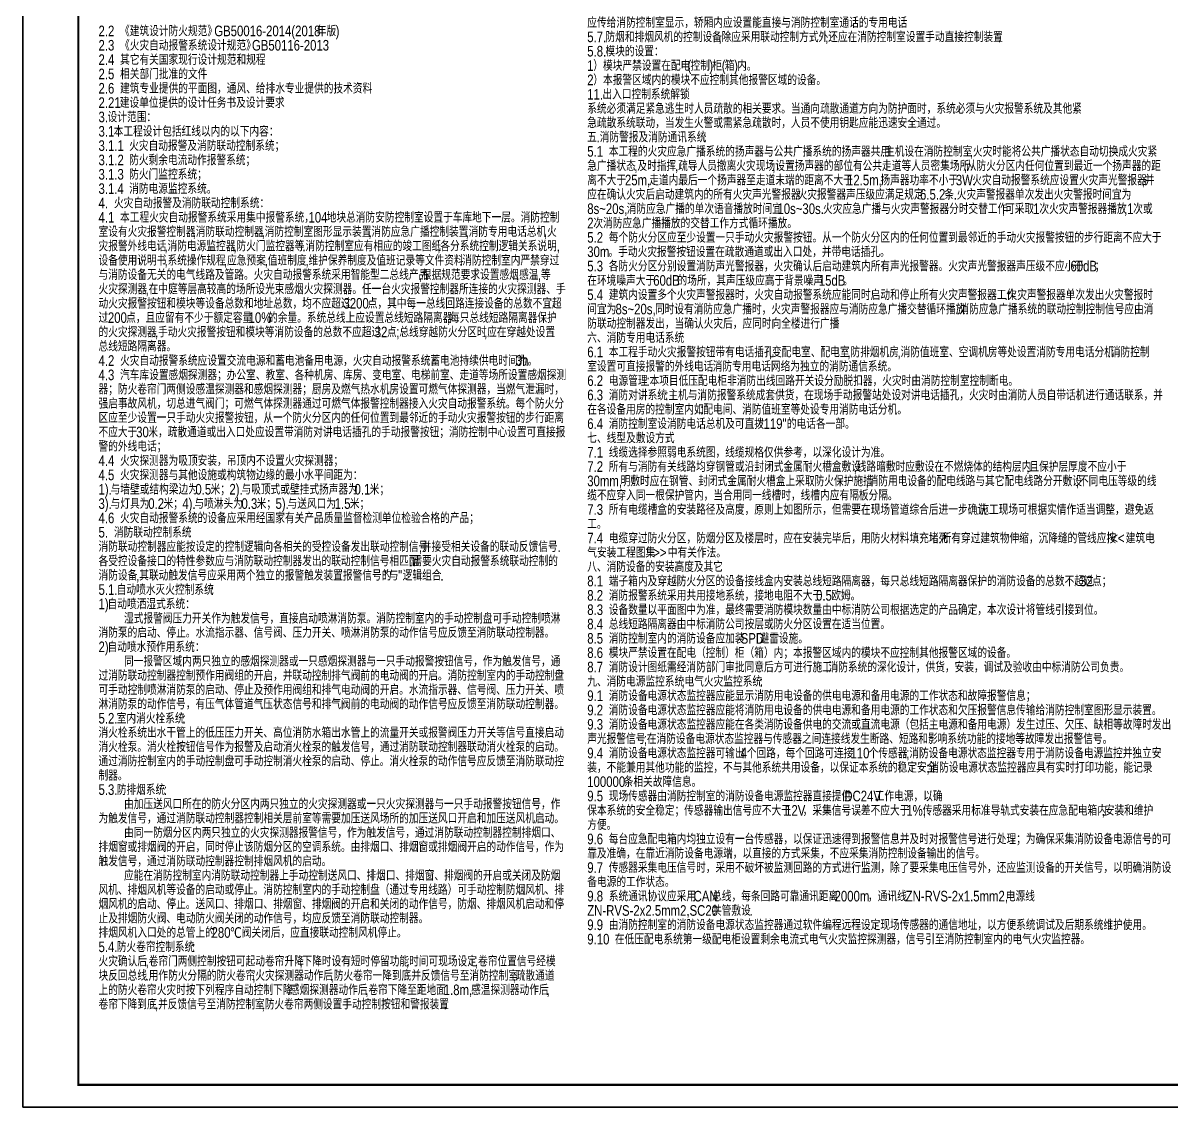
# Model space of a CAD drawing. Extents: x 169898 to 274998, y 61454 to 361069.
# Drawn here: x 190898 to 242772, y 274324 to 323330 of the extents above; entities that cross this region are included whole.
import ezdxf

# ---------------------------------------------------------------- set-up
doc = ezdxf.new("R2010")
doc.units = 0
doc.header["$LTSCALE"] = 1000
doc.header["$MEASUREMENT"] = 0
for name, color, linetype in [('EQUIP-消防', 3, 'CONTINUOUS'), ('TEL_TEXT', 3, 'CONTINUOUS'), ('TEL_TITLE', 7, 'CONTINUOUS')]:
    doc.layers.add(name, color=color, linetype=linetype)
doc.styles.add('_JD', font='ROS', dxfattribs={"width": 0.8, "bigfont": 'JD'})

# ---------------------------------------------------------------- blocks, each defined once
blk = doc.blocks.new('ASDFG AERG ERTY G')
at = {"layer": 'EQUIP-消防'}
blk.add_lwpolyline([(-18550, 46500), (65550, 46500), (65550, -12900), (-18550, -12900)], close=True, dxfattribs=at)

msp = doc.modelspace()

# ---------------------------------------------------------------- linework, layer by layer
at = {"layer": 'TEL_TITLE', "color": 6}
msp.add_lwpolyline([(190898, 274324), (274998, 274324), (274998, 333724), (190898, 333724)], close=True, dxfattribs=at)
at = {"layer": 'TEL_TITLE', "color": 6, "const_width": 100}
msp.add_lwpolyline([(193398, 275324), (273998, 275324), (273998, 332724), (193398, 332724)], close=True, dxfattribs=at)

# ---------------------------------------------------------------- block references
at = {"layer": 'EQUIP-消防'}
msp.add_blockref('ASDFG AERG ERTY G', (209448, 287224), dxfattribs=at)

# ---------------------------------------------------------------- texts
at = {"layer": 'TEL_TEXT', "style": '_JD', "width": 0.8}
for s, height, p in [('2.2', 480, (194312, 322729)), ('《建筑设计防火规范》', 476.3, (195285, 322729)), ('GB50016-2014(2018', 480, (199542, 322729)), ('年版', 476.3, (204175, 322729)), (')', 480, (205026, 322729)), ('应传给消防控制室显示，轿厢内应设置能直接与消防控制室通话的专用电话', 476.28, (216395, 323109)), ('.', 480, (230442, 323109)), ('5.7.', 480, (216395, 322461)), ('防烟和排烟风机的控制设备', 476.28, (217218, 322461)), ('除应采用联动控制方式外', 476.28, (222463, 322461)), ('还应在消防控制室设置手动直接控制装置', 476.28, (227282, 322461)), ('2.3', 480, (194312, 322081)), ('《火灾自动报警系统设计规范》', 476.28, (195285, 322081)), ('GB50116-2013', 480, (201245, 322081)), ('5.8.', 480, (216395, 321813)), ('模块的设置：', 476.3, (217218, 321813)), (',', 480, (222326, 322461)), (',', 480, (227145, 322461)), ('.', 480, (234945, 322461)), ('2.4', 480, (194312, 321433)), ('其它有关国家现行设计规范和规程', 476.28, (195285, 321433)), ('1', 480, (216395, 321165)), ('）模块严禁设置在配电', 476.3, (216669, 321165)), ('(', 480, (220926, 321165)), ('控制', 476.3, (221060, 321165)), (')', 480, (221912, 321165)), ('柜', 476, (222046, 321165)), ('(', 480, (222472, 321165)), ('箱', 476, (222606, 321165)), (')', 480, (223032, 321165)), ('内。', 476.3, (223166, 321165)), ('2.5', 480, (194312, 320785)), ('相关部门批准的文件', 476.3, (195285, 320785)), ('2.6', 480, (194312, 320137)), ('建筑专业提供的平面图，通风、给排水专业提供的技术资料', 476.28, (195285, 320137)), ('2', 480, (216395, 320517)), ('）本报警区域内的模块不应控制其他报警区域的设备。', 476.28, (216669, 320517)), ('11.', 480, (216395, 319869)), ('出入口控制系统解锁', 476.3, (217081, 319869)), ('2.21', 480, (194312, 319489)), ('建设单位提供的设计任务书及设计要求', 476.28, (195272, 319489)), ('系统必须满足紧急逃生时人员疏散的相关要求。当通向疏散通道方向为防护面时，系统必须与火灾报警系统及其他紧', 476.28, (216395, 319224)), ('3.', 480, (194312, 318841)), ('设计范围：', 476.3, (194723, 318841)), ('急疏散系统联动，当发生火警或需紧急疏散时，人员不使用钥匙应能迅速安全通过。', 476.28, (216395, 318580)), ('3.1', 480, (194312, 318193)), ('本工程设计包括红线以内的以下内容：', 476.28, (194997, 318193)), ('3.1.1', 480, (194312, 317545)), ('火灾自动报警及消防联动控制系统；', 476.28, (195697, 317545)), ('五', 476, (216395, 317932)), ('.', 480, (216820, 317932)), ('消防警报及消防通讯系统', 476.28, (216958, 317932)), (':', 480, (221640, 317932)), ('5.1', 480, (216395, 317284)), ('本工程的火灾应急广播系统的扬声器与公共广播系统的扬声器共用', 476.28, (217369, 317284)), ('主机设在消防控制室', 476.3, (229850, 317284)), ('火灾时能将公共广播状态自动切换成火灾紧', 476.28, (233818, 317284)), ('3.1.2', 480, (194312, 316897)), ('防火剩余电流动作报警系统；', 476.28, (195697, 316897)), ('急广播状态', 476.3, (216395, 316636)), ('及时指挥', 476.3, (218660, 316636)), ('疏导人员撤离火灾现场', 476.3, (220500, 316636)), ('设置扬声器的部位有公共走道等人员密集场所', 476.28, (224894, 316636)), ('.', 480, (229713, 317284)), ('从防火分区内任何位置到最近一个扬声器的距', 476.28, (233545, 316636)), (',', 480, (233681, 317284)), ('3.1.3', 480, (194312, 316249)), ('防火门监控系统；', 476.3, (195697, 316249)), ('离不大于', 476.3, (216395, 315988)), ('25m,', 480, (218098, 315988)), (',', 480, (218523, 316636)), ('走道内最后一个扬声器至走道末端的距离不大于', 476.28, (219195, 315988)), (',', 480, (220363, 316636)), (',', 480, (224757, 316636)), ('12.5m,', 480, (228134, 315988)), ('扬声器功率不小于', 476.3, (229642, 315988)), ('3W.', 480, (233048, 315988)), (',', 480, (233408, 316636)), ('火灾自动报警系统应设置火灾声光警报器', 476.28, (233788, 315988)), ('并', 476, (241588, 315988)), ('3.1.4', 480, (194312, 315601)), ('消防电源监控系统。', 476.3, (195697, 315601)), (',', 480, (241450, 315988)), ('4.', 480, (194312, 314953)), ('火灾自动报警及消防联动控制系统：', 476.28, (195011, 314953)), ('应在确认火灾后启动建筑内的所有火灾声光警报器', 476.28, (216395, 315340)), ('.', 480, (225760, 315340)), ('火灾报警器声压级应满足规定', 476.28, (225897, 315340)), ('6.5.2', 480, (231431, 315340)), ('条', 476, (232528, 315340)), ('.', 480, (232953, 315340)), ('火灾声警报器单次发出火灾警报时间宜为', 476.28, (233091, 315340)), ('8s~20s,', 480, (216395, 314692)), ('消防应急广播的单次语音播放时间宜', 476.28, (218178, 314692)), ('10s~30s.', 480, (224988, 314692)), ('火灾应急广播与火灾声警报器分时交替工作', 476.28, (227046, 314692)), ('可采取', 476.3, (235271, 314692)), ('1', 480, (236548, 314692)), ('次火灾声警报器播放', 476.3, (236822, 314692)), (',1', 480, (240653, 314692)), ('次或', 476.3, (241064, 314692)), ('4.1', 480, (194312, 314305)), ('本工程火灾自动报警系统采用集中报警系统，', 476.28, (195285, 314305)), ('104', 480, (203799, 314305)), ('地块总消防安防控制室设置于车库地下一层。消防控制', 476.28, (204622, 314305)), ('2', 480, (216395, 314044)), ('次消防应急广播播放的交替工作方式循环播放。', 476.28, (216669, 314044)), (',', 480, (235133, 314692)), ('室设有火灾报警控制器', 476.3, (194312, 313657)), ('消防联动控制器', 476.3, (198706, 313657)), ('消防控制室图形显示装置', 476.28, (201822, 313657)), ('消防应急广播控制装置', 476.3, (206642, 313657)), ('消防专用电话总机', 476.3, (211036, 313657)), ('火', 476, (214578, 313657)), ('5.2', 480, (216395, 313396)), ('每个防火分区应至少设置一只手动火灾报警按钮。从一个防火分区内的任何位置到最邻近的手动火灾报警按钮的步行距离不应大于', 476.28, (217369, 313396)), ('灾报警外线电话', 476.3, (194312, 313009)), ('消防电源监控器', 476.3, (197429, 313009)), (',', 480, (198568, 313657)), ('防火门监控器等', 476.3, (200545, 313009)), (',', 480, (201685, 313657)), ('消防控制室应有相应的竣工图纸', 476.28, (203662, 313009)), (',', 480, (206505, 313657)), ('各分系统控制逻辑关系说明,', 476.28, (209759, 313009)), (',', 480, (210899, 313657)), (',', 480, (214441, 313657)), ('设备使用说明书', 476.3, (194312, 312361)), (',', 480, (197291, 313009)), ('系统操作规程', 476.3, (197429, 312361)), ('应急预案', 476.3, (200120, 312361)), (',', 480, (200408, 313009)), ('值班制度', 476.3, (201960, 312361)), ('.', 480, (203525, 313009)), ('维护保养制度及值班记录等文件资料', 476.28, (203799, 312361)), (',', 480, (209622, 313009)), ('消防控制室内严禁穿过', 476.3, (210747, 312361)), ('30m', 480, (216395, 312748)), ('。手动火灾报警按钮设置在疏散通道或出入口处，并带电话插孔。', 476.28, (217355, 312748)), (',', 480, (197291, 312361)), (',', 480, (199983, 312361)), (',', 480, (201822, 312361)), (',', 480, (203662, 312361)), ('.', 480, (210610, 312361)), ('5.3', 480, (216395, 312100)), ('各防火分区分别设置消防声光警报器，火灾确认后启动建筑内所有声光报警器。火灾声光警报器声压级不应小于', 476.28, (217369, 312100)), ('60dB', 480, (238227, 312100)), ('；', 476, (239324, 312100)), ('与消防设备无关的电气线路及管路。火灾自动报警系统采用智能型二总线产品', 476.28, (194312, 311713)), (',', 480, (208785, 311713)), ('根据规范要求设置感烟', 476.3, (208922, 311713)), (',', 480, (213179, 311713)), ('感温', 476.3, (213316, 311713)), (',', 480, (214167, 311713)), ('等', 476, (214304, 311713)), ('在环境噪声大于', 476.3, (216395, 311452)), ('60dB', 480, (219375, 311452)), ('的场所，其声压级应高于背景噪声', 476.28, (220472, 311452)), ('15dB', 480, (226857, 311452)), ('火灾探测器', 476.3, (194312, 311065)), ('在中庭等层高较高的场所设光束感烟火灾探测器。任一台火灾报警控制器所连接的火灾探测器、手', 476.28, (196577, 311065)), ('5.4', 480, (216395, 310804)), ('建筑内设置多个火灾声警报器时，火灾自动报警系统应能同时启动和停止所有火灾声警报器工作', 476.28, (217369, 310804)), ('。', 476, (227954, 311452)), ('火灾声警报器单次发出火灾警报时', 476.28, (235384, 310804)), ('动火灾报警按钮和模块等设备总数和地址总数，均不应超过', 476.28, (194312, 310417)), (',', 480, (196440, 311065)), ('3200', 480, (205379, 310417)), ('点，其中每一总线回路连接设备的总数不宜超', 476.28, (206476, 310417)), ('.', 480, (235247, 310804)), ('过', 476, (194312, 309769)), ('200', 480, (194737, 309769)), ('点，且应留有不少于额定容量', 476.28, (195560, 309769)), ('10%', 480, (201094, 309769)), ('的余量。系统总线上应设置总线短路隔离器', 476.28, (201972, 309769)), ('每只总线短路隔离器保护', 476.28, (210197, 309769)), ('间宜为', 476.3, (216395, 310156)), ('8s~20s,', 480, (217672, 310156)), ('同时设有消防应急广播时，火灾声警报器应与消防应急广播交替循环播放', 476.28, (219455, 310156)), ('.', 480, (233076, 310156)), ('消防应急广播系统的联动控制控制信号应由消', 476.28, (233213, 310156)), (',', 480, (210060, 309769)), ('防联动控制器发出，当确认火灾后，应同时向全楼进行广播', 476.28, (216395, 309508)), ('的火灾探测器', 476.3, (194312, 309121)), (',', 480, (196866, 309121)), ('手动火灾报警按钮和模块等消防设备的总数不应超过', 476.28, (197003, 309121)), ('32', 480, (206793, 309121)), ('点', 476, (207342, 309121)), (';', 480, (207768, 309121)), ('总线穿越防火分区时', 476.3, (207905, 309121)), (',', 480, (211736, 309121)), ('应在穿越处设置', 476.3, (211873, 309121)), ('六、消防专用电话系统', 476.3, (216395, 308864)), ('.', 480, (227462, 309508)), ('总线短路隔离器。', 476.3, (194312, 308477)), ('6.1', 480, (216395, 308216)), ('本工程手动火灾报警按钮带有电话插孔', 476.28, (217369, 308216)), ('变配电室、配电室', 476.3, (224742, 308216)), ('防排烟机房', 476.3, (228285, 308216)), ('消防值班室、空调机房等处设置消防专用电话分机', 476.28, (230550, 308216)), ('消防控制', 476.3, (240052, 308216)), ('4.2', 480, (194312, 307829)), ('火灾自动报警系统应设置交流电源和蓄电池备用电源，火灾自动报警系统蓄电池持续供电时间为', 476.28, (195285, 307829)), ('3h', 480, (213164, 307829)), (',', 480, (224605, 308216)), (',', 480, (228148, 308216)), (',', 480, (230413, 308216)), ('.', 480, (239915, 308216)), ('4.3', 480, (194312, 307181)), ('汽车库设置感烟探测器；办公室、教室、各种机房、库房、变电室、电梯前室、走道等场所设置感烟探测', 476.28, (195285, 307181)), ('。', 476, (213699, 307829)), ('室设置可直接报警的外线电话', 476.28, (216395, 307568)), ('.', 480, (221929, 307568)), ('消防专用电话网络为独立的消防通信系统。', 476.28, (222066, 307568)), ('6.2', 480, (216395, 306920)), ('电源管理', 476.3, (217369, 306920)), (':', 480, (219071, 306920)), ('本项目低压配电柜非消防出线回路开关设分励脱扣器，火灾时由消防控制室控制断电。', 476.28, (219208, 306920)), ('器；防火卷帘门两侧设感温探测器和感烟探测器；厨房及燃气热水机房设置可燃气体探测器，当燃气泄漏时，', 476.28, (194312, 306536)), ('6.3', 480, (216395, 306272)), ('消防对讲系统', 476.3, (217369, 306272)), (':', 480, (219923, 306272)), ('主机与消防报警系统成套供货，在现场手动报警站处设对讲电话插孔，火灾时由消防人员自带话机进行通话联系，并', 476.28, (220060, 306272)), ('强启事故风机，切总进气阀门；可燃气体探测器通过可燃气体报警控制器接入火灾自动报警系统。每个防火分', 476.28, (194312, 305892)), ('在各设备用房的控制室内如', 476.28, (216395, 305624)), ('配电间、消防值班室等处设专用消防电话分机。', 476.28, (221640, 305624)), ('区应至少设置一只手动火灾报警按钮，从一个防火分区内的任何位置到最邻近的手动火灾报警按钮的步行距离', 476.28, (194312, 305248)), (':', 480, (221503, 305624)), ('不应大于', 476.3, (194312, 304600)), ('30', 480, (196014, 304600)), ('米，疏散通道或出入口处应设置带消防对讲电话插孔的手动报警按钮；消防控制中心设置可直接报', 476.28, (196563, 304600)), ('6.4', 480, (216395, 304976)), ('消防控制室设消防电话总机及可直拨', 476.28, (217369, 304976)), ('"119"', 480, (224179, 304976)), ('的电话各一部。', 476.3, (225414, 304976)), ('七、线型及敷设方式', 476.3, (216395, 304332)), ('警的外线电话；', 476.3, (194312, 303955)), ('7.1', 480, (216395, 303684)), ('线缆选择参照弱电系统图，线缆规格仅供参考，以深化设计为准。', 476.28, (217369, 303684)), ('4.4', 480, (194312, 303307)), ('火灾探测器为吸顶安装，吊顶内不设置火灾探测器；', 476.28, (195285, 303307)), ('7.2', 480, (216395, 303036)), ('所有与消防有关线路均穿钢管或沿封闭式金属耐火槽盒敷设', 476.28, (217369, 303036)), ('线路暗敷时应敷设在不燃烧体的结构层内', 476.28, (228573, 303036)), ('且保护层厚度不应小于', 476.3, (236372, 303036)), ('4.5', 480, (194312, 302659)), ('火灾探测器与其他设施或构筑物边缘的最小水平间距为：', 476.28, (195285, 302659)), (';', 480, (228436, 303036)), (',', 480, (236235, 303036)), ('1).', 480, (194312, 302011)), ('与墙壁或结构梁边为', 476.3, (194858, 302011)), ('0.5', 480, (198689, 302011)), ('米；', 476.3, (199374, 302011)), ('2).', 480, (200226, 302011)), ('与吸顶式或壁挂式扬声器为', 476.28, (200771, 302011)), ('0.1', 480, (205880, 302011)), ('米；', 476.3, (206565, 302011)), ('30mm,', 480, (216395, 302388)), ('明敷时应在钢管、封闭式金属耐火槽盒上采取防火保护施措', 476.28, (217903, 302388)), (';', 480, (228971, 302388)), ('消防用电设备的配电线路与其它配电线路分开敷设', 476.28, (229108, 302388)), (';', 480, (238473, 302388)), ('不同电压等级的线', 476.3, (238610, 302388)), ('缆不应穿入同一根保护管内，当合用同一线槽时，线槽内应有隔板分隔。', 476.28, (216395, 301743)), ('3).', 480, (194312, 301363)), ('与灯具为', 476.3, (194858, 301363)), ('0.2', 480, (196560, 301363)), ('米；', 476.3, (197246, 301363)), ('4).', 480, (198097, 301363)), ('与喷淋头为', 476.3, (198643, 301363)), ('0.3', 480, (200771, 301363)), ('米；', 476.3, (201457, 301363)), ('5).', 480, (202309, 301363)), ('与送风口为', 476.3, (202854, 301363)), ('1.5', 480, (204983, 301363)), ('米；', 476.3, (205668, 301363)), ('7.3', 480, (216395, 301095)), ('所有电缆槽盒的安装路径及高度，原则上如图所示，但需要在现场管道综合后进一步确认', 476.28, (217369, 301095)), ('施工现场可根据实情作适当调整，避免返', 476.28, (234107, 301095)), ('4.6', 480, (194312, 300715)), ('火灾自动报警系统的设备应采用经国家有关产品质量监督检测单位检验合格的产品；', 476.28, (195285, 300715)), ('工。', 476.3, (216395, 300451)), ('.', 480, (233970, 301095)), ('5.', 480, (194312, 300067)), ('消防联动控制系统', 476.3, (195011, 300067)), ('消防联动控制器应能按设定的控制逻辑向各相关的受控设备发出联动控制信号', 476.28, (194312, 299419)), ('并接受相关设备的联动反馈信号.', 476.28, (208922, 299419)), ('7.4', 480, (216395, 299803)), ('电缆穿过防火分区，防烟分区及楼层时，应在安装完毕后，用防火材料填充堵死', 476.28, (217369, 299803)), ('.', 480, (232267, 299803)), ('所有穿过建筑物伸缩，沉降缝的管线应按', 476.28, (232404, 299803)), ('<<', 480, (240066, 299803)), ('建筑电', 476.3, (240725, 299803)), (',', 480, (208785, 299419)), ('气安装工程图集', 476.3, (216395, 299155)), ('>>', 480, (219375, 299155)), ('中有关作法。', 476.3, (220033, 299155)), ('各受控设备接口的特性参数应与消防联动控制器发出的联动控制信号相匹配', 476.28, (194312, 298771)), ('.', 480, (208359, 298771)), ('需要火灾自动报警系统联动控制的', 476.28, (208496, 298771)), ('八、消防设备的安装高度及其它', 476.28, (216395, 298511)), ('消防设备', 476.3, (194312, 298123)), ('其联动触发信号应采用两个独立的报警触发装置报警信号的', 476.28, (196152, 298123)), ('"', 480, (207219, 298123)), ('与', 476, (207425, 298123)), ('"', 480, (207850, 298123)), ('逻辑组合', 476.3, (208056, 298123)), ('8.1', 480, (216395, 297863)), ('端子箱内及穿越防火分区的设备接线盒内安装总线短路隔离器，每只总线短路隔离器保护的消防设备的总数不超过', 476.28, (217369, 297863)), ('32', 480, (238652, 297863)), ('点；', 476.3, (239201, 297863)), ('5.1.', 480, (194312, 297475)), ('自动喷水灭火控制系统', 476.3, (195135, 297475)), (',', 480, (196014, 298123)), (':', 480, (199391, 297475)), ('.', 480, (209759, 298123)), ('1)', 480, (194312, 296827)), ('自动喷洒湿式系统：', 476.3, (194720, 296827)), ('8.2', 480, (216395, 297215)), ('消防报警系统采用共用接地系统，接地电阻不大于', 476.28, (217369, 297215)), ('0.5', 480, (226733, 297215)), ('欧姆。', 476.3, (227419, 297215)), ('8.3', 480, (216395, 296567)), ('设备数量以平面图中为准，最终需要消防模块数量由中标消防公司根据选定的产品确定，本次设计将管线引接到位。', 476.28, (217369, 296567)), ('湿式报警阀压力开关作为触发信号，直接启动喷淋消防泵。消防控制室内的手动控制盘可手动控制喷淋', 476.28, (195464, 296179)), ('8.4', 480, (216395, 295919)), ('总线短路隔离器由中标消防公司按层或防火分区设置在适当位置。', 476.28, (217369, 295919)), ('消防泵的启动、停止。水流指示器、信号阀、压力开关、喷淋消防泵的动作信号应反馈至消防联动控制器。', 476.28, (194312, 295535)), ('8.5', 480, (216395, 295271)), ('消防控制室内的消防设备应加装', 476.28, (217369, 295271)), ('SPD', 480, (223328, 295271)), ('避雷设施。', 476.3, (224178, 295271)), ('2)', 480, (194312, 294887)), ('自动喷水预作用系统：', 476.3, (194720, 294887)), ('同一报警区域内两只独立的感烟探测器或一只感烟探测器与一只手动报警按钮信号，作为触发信号，通', 476.28, (195464, 294239)), ('8.6', 480, (216395, 294623)), ('模块严禁设置在配电（控制）柜（箱）内；本报警区域内的模块不应控制其他报警区域的设备。', 476.28, (217369, 294623)), ('过消防联动控制器控制预作用阀组的开启，并联动控制排气阀前的电动阀的开启。消防控制室内的手动控制盘', 476.28, (194312, 293595)), ('8.7', 480, (216395, 293975)), ('消防设计图纸需经消防部门审批同意后方可进行施工', 476.28, (217369, 293975)), ('消防系统的深化设计，供货，安装，调试及验收由中标消防公司负责。', 476.28, (227296, 293975)), ('九、消防电源监控系统', 476.3, (216395, 293327)), (';', 480, (220652, 293327)), ('电气火灾监控系统', 476.3, (220789, 293327)), (':', 480, (224194, 293327)), ('.', 480, (227159, 293975)), ('可手动控制喷淋消防泵的启动、停止及预作用阀组和排气电动阀的开启。水流指示器、信号阀、压力开关、喷', 476.28, (194312, 292951)), ('9.1', 480, (216395, 292679)), ('消防设备电源状态监控器应能显示消防用电设备的供电电源和备用电源的工作状态和故障报警信息；', 476.28, (217369, 292679)), ('淋消防泵的动作信号，有压气体管道气压状态信号和排气阀前的电动阀的动作信号应反馈至消防联动控制器。', 476.28, (194312, 292306)), ('5.2.', 480, (194312, 291658)), ('室内消火栓系统', 476.3, (195135, 291658)), ('9.2', 480, (216395, 292031)), ('消防设备电源状态监控器应能将消防用电设备的供电电源和备用电源的工作状态和欠压报警信息传输给消防控制室图形显示装置。', 476.28, (217369, 292031)), ('消火栓系统出水干管上的低压压力开关、高位消防水箱出水管上的流量开关或报警阀压力开关等信号直接启动', 476.28, (194312, 291014)), (':', 480, (198114, 291658)), ('9.3', 480, (216395, 291383)), ('消防设备电源状态监控器应能在各类消防设备供电的交流或直流电源（包括主电源和备用电源）发生过压、欠压、缺相等故障时发出', 476.28, (217369, 291383)), ('声光报警信号', 476.3, (216395, 290735)), (';', 480, (218949, 290735)), ('在消防设备电源状态监控器与传感器之间连接线发生断路、短路和影响系统功能的接地等故障发出报警信号。', 476.28, (219086, 290735)), ('消火栓泵。消火栓按钮信号作为报警及启动消火栓泵的触发信号，通过消防联动控制器联动消火栓泵的启动。', 476.28, (194312, 290370)), ('9.4', 480, (216395, 290087)), ('消防设备电源状态监控器可输出', 476.28, (217369, 290087)), ('4', 480, (223328, 290087)), ('个回路，每个回路可连接', 476.28, (223602, 290087)), ('110', 480, (228285, 290087)), ('个传感器', 476.3, (229108, 290087)), ('消防设备电源状态监控器专用于消防设备电源监控并独立安', 476.28, (230947, 290087)), ('通过消防控制室内的手动控制盘可手动控制消火栓泵的启动、停止。消火栓泵的动作信号应反馈至消防联动控', 476.28, (194312, 289725)), (';', 480, (230810, 290087)), ('制器。', 476.3, (194312, 289081)), ('装，不能兼用其他功能的监控，不与其他系统共用设备，以保证本系统的稳定安全', 476.28, (216395, 289439)), (';', 480, (231719, 289439)), ('消防设电源状态监控器应具有实时打印功能，能记录', 476.28, (231856, 289439)), ('防排烟系统', 476.3, (195135, 288433)), ('100000', 480, (216395, 288791)), ('条相关故障信息。', 476.3, (218041, 288791)), ('5.3.', 480, (194312, 288433)), (':', 480, (197263, 288433)), ('9.5', 480, (216395, 288143)), ('现场传感器由消防控制室的消防设备电源监控器直接提供', 476.28, (217369, 288143)), ('DC24V', 480, (228010, 288143)), ('工作电源，以确', 476.3, (229382, 288143)), ('由加压送风口所在的防火分区内两只独立的火灾探测器或一只火灾探测器与一只手动报警按钮信号，作', 476.28, (195464, 287785)), ('保本系统的安全稳定；传感器输出信号应不大于', 476.28, (216395, 287495)), ('12V', 480, (225334, 287495)), ('，采集信号误差不应大于', 476.28, (226129, 287495)), ('1%%%;', 480, (230812, 287495)), ('传感器采用标准导轨式安装在应急配电箱内', 476.28, (231552, 287495)), ('安装和维护', 476.3, (239777, 287495)), ('为触发信号，通过消防联动控制器控制相关层前室等需要加压送风场所的加压送风口开启和加压送风机启动。', 476.28, (194312, 287141)), (',', 480, (239640, 287495)), ('由同一防烟分区内两只独立的火灾探测器报警信号，作为触发信号，通过消防联动控制器控制排烟口、', 476.28, (195464, 286493)), ('方便。', 476.3, (216395, 286850)), ('排烟窗或排烟阀的开启，同时停止该防烟分区的空调系统。由排烟口、排烟窗或排烟阀开启的动作信号，作为', 476.28, (194312, 285849)), ('9.6', 480, (216395, 286202)), ('每台应急配电箱内均独立设有一台传感器，以保证迅速得到报警信息并及时对报警信号进行处理；为确保采集消防设备电源信号的可', 476.28, (217369, 286202)), ('靠及准确，在靠近消防设备电源端，以直接的方式采集，不应采集消防控制设备输出的信号。', 476.28, (216395, 285558)), ('触发信号，通过消防联动控制器控制排烟风机的启动。', 476.28, (194312, 285204)), ('9.7', 480, (216395, 284910)), ('传感器采集电压信号时，采用不破坏被监测回路的方式进行监测，除了要采集电压信号外，还应监测设备的开关信号，以明确消防设', 476.28, (217369, 284910)), ('应能在消防控制室内消防联动控制器上手动控制送风口、排烟口、排烟窗、排烟阀的开启或关闭及防烟', 476.28, (195464, 284556)), ('备电源的工作状态。', 476.3, (216395, 284266)), ('风机、排烟风机等设备的启动或停止。消防控制室内的手动控制盘（通过专用线路）可手动控制防烟风机、排', 476.28, (194312, 283912)), ('烟风机的启动、停止。送风口、排烟口、排烟窗、排烟阀的开启和关闭的动作信号，防烟、排烟风机启动和停', 476.28, (194312, 283268)), ('9.8', 480, (216395, 283618)), ('系统通讯协议应采用', 476.3, (217369, 283618)), ('CAN', 480, (221200, 283618)), ('总线，每条回路可靠通讯距离', 476.28, (222036, 283618)), ('2000m', 480, (227570, 283618)), ('，通讯线', 476.3, (229079, 283618)), ('ZN-RVS-2x1.5mm2,', 480, (230781, 283618)), ('电源线', 476.3, (235307, 283618)), ('ZN-RVS-2x2.5mm2,SC20', 480, (216395, 282970)), ('共管敷设', 476.3, (222031, 282970)), ('止及排烟防火阀、电动防火阀关闭的动作信号，均应反馈至消防联动控制器。', 476.28, (194312, 282623)), ('9.9', 480, (216395, 282322)), ('由消防控制室的消防设备电源状态监控器通过软件编程远程设定现场传感器的通信地址，以方便系统调试及后期系统维护使用。', 476.28, (217369, 282322)), ('.', 480, (223734, 282970)), ('排烟风机入口处的总管上的', 476.28, (194312, 281975)), ('280', 480, (199420, 281975)), ('℃阀关闭后，应直接联动控制风机停止。', 476.28, (200243, 281975)), ('在低压配电系统第一级配电柜设置剩余电流式电气火灾监控探测器，信号引至消防控制室内的电气火灾监控器。', 476.28, (217643, 281674)), ('5.4.', 480, (194312, 281327)), ('防火卷帘控制系统', 476.3, (195135, 281327)), (':', 480, (198540, 281327)), ('9.10', 480, (216395, 281674)), ('火灾确认后', 476.3, (194312, 280679)), ('卷帘门两侧控制按钮可起动卷帘升降', 476.28, (196577, 280679)), ('下降时设有短时停留功能', 476.28, (203525, 280679)), ('时间可现场设定', 476.3, (208345, 280679)), ('卷帘位置信号经模', 476.3, (211462, 280679)), (',', 480, (196440, 280679)), (',', 480, (203388, 280679)), (',', 480, (208208, 280679)), (',', 480, (211324, 280679)), ('块反回总线', 476.3, (194312, 280031)), ('用作防火分隔的防火卷帘', 476.28, (196577, 280031)), ('火灾探测器动作后', 476.3, (201397, 280031)), ('防火卷帘一降到底并反馈信号至消防控制室', 476.28, (204939, 280031)), (';', 480, (213027, 280031)), ('疏散通道', 476.3, (213164, 280031)), ('上的防火卷帘火灾时按下列程序自动控制下降', 476.28, (194312, 279383)), ('.', 480, (196440, 280031)), (',', 480, (201260, 280031)), (':', 480, (202825, 279383)), ('感烟探测器动作后', 476.3, (202962, 279383)), (',', 480, (204802, 280031)), ('卷帘下降至距地面', 476.3, (206505, 279383)), ('1.8m,', 480, (209910, 279383)), ('感温探测器动作后', 476.3, (211145, 279383)), ('卷帘下降到底', 476.3, (194312, 278735)), ('并反馈信号至消防控制室', 476.28, (197003, 278735)), ('防火卷帘两侧设置手动控制按钮和警报装置', 476.28, (201822, 278735)), (',', 480, (206368, 279383)), (',', 480, (214550, 279383)), (',', 480, (196866, 278735)), (',', 480, (201685, 278735)), ('.', 480, (209910, 278735))]:
    msp.add_text(s, height=height, dxfattribs=at).set_placement(p)

doc.saveas('drawing.dxf')
